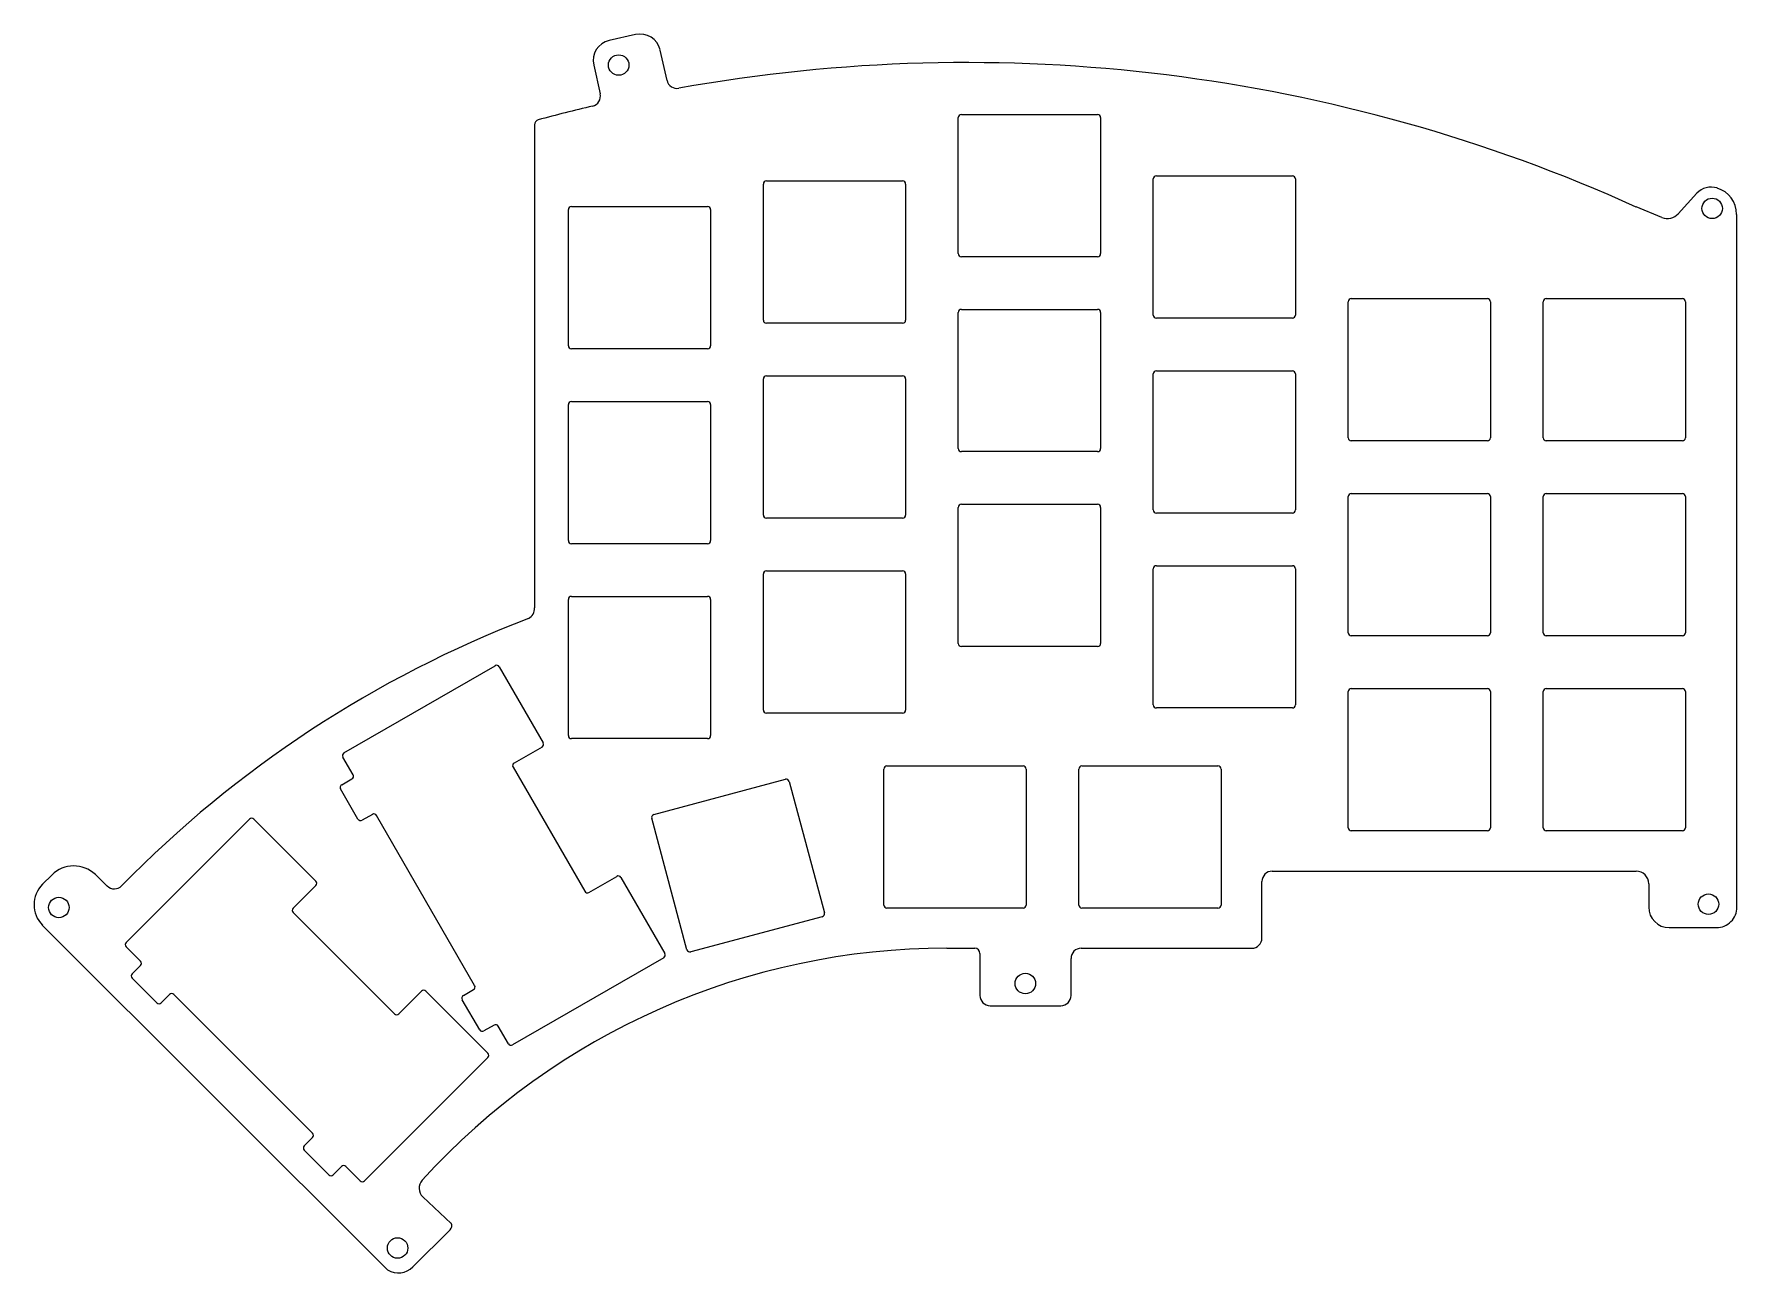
# Model space of a CAD drawing. Header units: millimetres. Extents: x -83 to 84, y -62 to 59.
import ezdxf

# ---------------------------------------------------------------- set-up
doc = ezdxf.new("R2010")
doc.units = ezdxf.units.MM
doc.layers.add('CUTOUTS', color=1, linetype='CONTINUOUS')
doc.layers.add('PERIMETER', color=5, linetype='CONTINUOUS')

msp = doc.modelspace()

# ---------------------------------------------------------------- linework, layer by layer
at = {"layer": 'CUTOUTS'}
for p, q in [((7.69, 37.63), (7.69, 50.93)), ((7.99, 51.23), (21.29, 51.23)), ((21.59, 50.93), (21.59, 37.63)), ((26.74, 31.63), (26.74, 44.93)), ((27.04, 45.23), (40.34, 45.23)), ((40.64, 44.93), (40.64, 31.63)), ((-11.36, 31.13), (-11.36, 44.43)), ((-11.06, 44.73), (2.24, 44.73)), ((2.54, 44.43), (2.54, 31.13)), ((-30.41, 28.63), (-30.41, 41.93)), ((-30.11, 42.23), (-16.81, 42.23)), ((-16.51, 41.93), (-16.51, 28.63)), ((21.29, 37.33), (7.99, 37.33)), ((7.69, 18.58), (7.69, 31.88)), ((7.99, 32.18), (21.29, 32.18)), ((21.59, 31.88), (21.59, 18.58)), ((45.79, 19.63), (45.79, 32.93)), ((46.09, 33.23), (59.39, 33.23)), ((59.69, 32.93), (59.69, 19.63)), ((64.84, 19.63), (64.84, 32.93)), ((65.14, 33.23), (78.44, 33.23)), ((78.74, 32.93), (78.74, 19.63)), ((2.24, 30.83), (-11.06, 30.83)), ((40.34, 31.33), (27.04, 31.33)), ((-16.81, 28.33), (-30.11, 28.33)), ((-11.36, 12.08), (-11.36, 25.38)), ((-11.06, 25.68), (2.24, 25.68)), ((2.54, 25.38), (2.54, 12.08)), ((26.74, 12.58), (26.74, 25.88)), ((27.04, 26.18), (40.34, 26.18)), ((40.64, 25.88), (40.64, 12.58)), ((-30.41, 9.58), (-30.41, 22.88)), ((-30.11, 23.18), (-16.81, 23.18)), ((-16.51, 22.88), (-16.51, 9.58)), ((59.39, 19.33), (46.09, 19.33)), ((78.44, 19.33), (65.14, 19.33)), ((21.29, 18.28), (7.99, 18.28)), ((45.79, 0.58), (45.79, 13.88)), ((46.09, 14.18), (59.39, 14.18)), ((59.69, 13.88), (59.69, 0.58)), ((64.84, 0.58), (64.84, 13.88)), ((65.14, 14.18), (78.44, 14.18)), ((78.74, 13.88), (78.74, 0.58)), ((2.24, 11.78), (-11.06, 11.78)), ((7.69, -0.47), (7.69, 12.83)), ((7.99, 13.13), (21.29, 13.13)), ((21.59, 12.83), (21.59, -0.47)), ((40.34, 12.28), (27.04, 12.28)), ((-16.81, 9.28), (-30.11, 9.28)), ((26.74, -6.47), (26.74, 6.83)), ((27.04, 7.13), (40.34, 7.13)), ((40.64, 6.83), (40.64, -6.47)), ((-11.36, -6.97), (-11.36, 6.33)), ((-11.06, 6.63), (2.24, 6.63)), ((2.54, 6.33), (2.54, -6.97)), ((-30.41, -9.47), (-30.41, 3.83)), ((-30.11, 4.13), (-16.81, 4.13)), ((-16.51, 3.83), (-16.51, -9.47)), ((59.39, 0.28), (46.09, 0.28)), ((78.44, 0.28), (65.14, 0.28)), ((21.29, -0.77), (7.99, -0.77)), ((-52.34, -11.16), (-37.57, -2.64)), ((-37.16, -2.75), (-32.88, -10.18)), ((46.09, -4.87), (59.39, -4.87)), ((65.14, -4.87), (78.44, -4.87)), ((45.79, -18.47), (45.79, -5.17)), ((59.69, -5.17), (59.69, -18.47)), ((64.84, -18.47), (64.84, -5.17)), ((78.74, -5.17), (78.74, -18.47)), ((2.24, -7.27), (-11.06, -7.27)), ((40.34, -6.77), (27.04, -6.77)), ((-16.81, -9.77), (-30.11, -9.77)), ((-51.45, -13.3), (-52.45, -11.57)), ((-32.99, -10.59), (-35.71, -12.16)), ((-35.82, -12.57), (-28.82, -24.69)), ((0.41, -26.04), (0.41, -12.74)), ((0.71, -12.44), (14.01, -12.44)), ((14.31, -12.74), (14.31, -26.04)), ((19.46, -26.04), (19.46, -12.74)), ((19.76, -12.44), (33.06, -12.44)), ((33.36, -12.74), (33.36, -26.04)), ((-50.97, -17.63), (-52.67, -14.69)), ((-52.56, -14.28), (-51.56, -13.71)), ((-22.06, -17.19), (-9.21, -13.74)), ((-8.84, -13.95), (-5.4, -26.8)), ((-73.62, -29.69), (-61.57, -17.63)), ((-61.14, -17.63), (-55.08, -23.69)), ((-49.56, -17.17), (-50.56, -17.74)), ((-39.57, -33.89), (-49.15, -17.28)), ((-18.83, -30.4), (-22.27, -17.55)), ((59.39, -18.77), (46.09, -18.77)), ((78.44, -18.77), (65.14, -18.77)), ((-28.41, -24.8), (-25.69, -23.23)), ((-55.08, -24.12), (-57.31, -26.34)), ((-25.28, -23.34), (-20.99, -30.77)), ((14.01, -26.34), (0.71, -26.34)), ((33.06, -26.34), (19.76, -26.34)), ((-57.31, -26.77), (-47.41, -36.67)), ((-5.61, -27.17), (-18.46, -30.61)), ((-72.22, -31.51), (-73.62, -30.11)), ((-21.1, -31.18), (-35.86, -39.7)), ((-73.03, -32.75), (-72.22, -31.94)), ((-70.63, -35.58), (-73.03, -33.18)), ((-69.39, -34.77), (-70.2, -35.58)), ((-55.41, -48.33), (-68.97, -34.77)), ((-46.98, -36.67), (-44.76, -34.44)), ((-44.33, -34.44), (-38.27, -40.5)), ((-40.67, -34.87), (-39.68, -34.3)), ((-39.08, -38.22), (-40.78, -35.28)), ((-37.68, -37.76), (-38.67, -38.33)), ((-36.27, -39.59), (-37.27, -37.87)), ((-38.27, -40.93), (-50.32, -52.98)), ((-56.22, -49.56), (-55.41, -48.75)), ((-53.82, -52.39), (-56.22, -49.99)), ((-52.58, -51.58), (-53.39, -52.39)), ((-50.75, -52.98), (-52.15, -51.58))]:
    msp.add_line(p, q, dxfattribs=at)
for centre in [(-25.5, 56.06), (81.35, 42.05), (80.99, -25.95), (-80.2, -26.27), (14.24, -33.7), (-47.1, -59.55)]:
    msp.add_circle(centre, 1, dxfattribs=at)
for centre, start, end in [((7.99, 50.93), 90, 180), ((21.29, 50.93), 0, 90), ((27.04, 44.93), 90, 180), ((40.34, 44.93), 0, 90), ((-11.06, 44.43), 90, 180), ((2.24, 44.43), 0, 90), ((-30.11, 41.93), 90, 180), ((-16.81, 41.93), 0, 90), ((7.99, 37.63), 180, 270), ((21.29, 37.63), 270, 360), ((7.99, 31.88), 90, 180), ((21.29, 31.88), 0, 90), ((27.04, 31.63), 180, 270), ((40.34, 31.63), -90, 0), ((46.09, 32.93), 90, 180), ((59.39, 32.93), 0, 90), ((65.14, 32.93), 90, 180), ((78.44, 32.93), 0, 90), ((-11.06, 31.13), 180, 270), ((2.24, 31.13), -90, 0), ((-30.11, 28.63), 180, 270), ((-16.81, 28.63), -90, 0), ((-11.06, 25.38), 90, 180), ((2.24, 25.38), 0, 90), ((27.04, 25.88), 90, 180), ((40.34, 25.88), 0, 90), ((-30.11, 22.88), 90, 180), ((-16.81, 22.88), 0, 90), ((7.99, 18.58), 180, 270), ((21.29, 18.58), -90, 0), ((46.09, 19.63), 180, 270), ((59.39, 19.63), 270, 360), ((65.14, 19.63), 180, 270), ((78.44, 19.63), -90, 0), ((46.09, 13.88), 90, 180), ((59.39, 13.88), 0, 90), ((65.14, 13.88), 90, 180), ((78.44, 13.88), 0, 90), ((-11.06, 12.08), 180, 270), ((2.24, 12.08), 270, 360), ((7.99, 12.83), 90, 180), ((21.29, 12.83), 0, 90), ((27.04, 12.58), 180, 270), ((40.34, 12.58), -90, 0), ((-30.11, 9.58), 180, 270), ((-16.81, 9.58), -90, 0), ((27.04, 6.83), 90, 180), ((40.34, 6.83), 0, 90), ((-11.06, 6.33), 90, 180), ((2.24, 6.33), 0, 90), ((-30.11, 3.83), 90, 180), ((-16.81, 3.83), 0, 90), ((46.09, 0.58), 180, 270), ((59.39, 0.58), 270, 360), ((65.14, 0.58), 180, 270), ((78.44, 0.58), -90, 0), ((7.99, -0.47), 180, 270), ((21.29, -0.47), -90, 0), ((-37.42, -2.9), 30, 120), ((46.09, -5.17), 90, 180), ((59.39, -5.17), 0, 90), ((65.14, -5.17), 90, 180), ((78.44, -5.17), 0, 90), ((27.04, -6.47), 180, 270), ((40.34, -6.47), -90, 0), ((-11.06, -6.97), 180, 270), ((2.24, -6.97), -90, 0), ((-30.11, -9.47), 180, 270), ((-16.81, -9.47), -90, 0), ((-52.19, -11.42), 120, 210), ((-33.14, -10.33), -60, 30), ((-51.71, -13.45), -60, 30), ((-35.56, -12.42), 120, 210), ((0.71, -12.74), 90, 180), ((14.01, -12.74), 0, 90), ((19.76, -12.74), 90, 180), ((33.06, -12.74), 0, 90), ((-52.41, -14.54), 120, 210), ((-9.13, -14.03), 15, 105), ((-61.36, -17.84), 45, 135), ((-50.71, -17.48), 210, 300), ((-49.41, -17.43), 30, 120), ((-21.98, -17.47), 105, 195), ((46.09, -18.47), 180, 270), ((59.39, -18.47), 270, 360), ((65.14, -18.47), 180, 270), ((78.44, -18.47), -90, 0), ((-25.54, -23.49), 30, 120), ((-55.29, -23.9), -45, 45), ((-28.56, -24.54), 210, 300), ((-57.09, -26.56), 135, 225), ((0.71, -26.04), 180, 270), ((14.01, -26.04), 270, 360), ((19.76, -26.04), 180, 270), ((33.06, -26.04), 270, 360), ((-5.69, -26.88), -75, 15), ((-73.41, -29.9), 135, 225), ((-72.43, -31.73), -45, 45), ((-21.25, -30.92), -60, 30), ((-18.54, -30.32), 195, 285), ((-72.82, -32.96), 135, 225), ((-69.18, -34.98), 45, 135), ((-44.54, -34.65), 45, 135), ((-40.52, -35.13), 120, 210), ((-39.83, -34.04), -60, 30), ((-70.41, -35.37), 225, 315), ((-47.2, -36.46), 225, 315), ((-38.82, -38.07), 210, 300), ((-37.53, -38.02), 30, 120), ((-36.01, -39.44), 210, 300), ((-38.48, -40.72), -45, 45), ((-56.01, -49.78), 135, 225), ((-55.62, -48.54), -45, 45), ((-52.37, -51.79), 45, 135), ((-53.6, -52.18), 225, 315), ((-50.54, -52.77), 225, 315)]:
    msp.add_arc(centre, 0.3, start, end, dxfattribs=at)
at = {"layer": 'PERIMETER'}
for p, q in [((-23.84, 59.04), (-26.44, 58.45)), ((-20.77, 54.56), (-21.45, 57.53)), ((-27.94, 56.06), (-27.31, 53.25)), ((-33.73, 50.22), (-33.73, 3.01)), ((79.84, 43.54), (78.03, 41.53)), ((76.44, 41.17), (73.94, 42.19)), ((83.75, -21.62), (83.75, 41.47)), ((83.77, -26.23), (83.75, -21.62)), ((-80.89, -23.1), (-81.79, -24)), ((-75.47, -24.17), (-76.63, -23.05)), ((38.36, -22.72), (73.92, -22.72)), ((37.36, -29.25), (37.36, -23.72)), ((75.15, -23.95), (75.15, -26.24)), ((-81.82, -28), (-48.08, -61.69)), ((77.15, -28.24), (81.77, -28.24)), ((6.58, -30.25), (9.29, -30.25)), ((9.8, -30.76), (9.8, -34.87)), ((18.7, -34.87), (18.7, -31.25)), ((19.7, -30.25), (36.36, -30.25)), ((10.8, -35.87), (17.7, -35.87)), ((-41.86, -57.14), (-44.64, -54.55)), ((-45.61, -61.4), (-41.97, -57.76))]:
    msp.add_line(p, q, dxfattribs=at)
for centre, radius, start, end in [((-25.99, 56.5), 2, 102.804, 192.804), ((-23.4, 57.09), 2, 12.804, 102.804), ((8.46, -102.64), 158.94, 65.6711, 100.1767), ((-19.8, 54.78), 1, 192.804, 280.1767), ((8.46, -102.64), 158.94, 103.2801, 105.2562), ((-28.28, 53.02), 1, -76.7199, 12.804), ((-33.23, 50.22), 0.5, 105.2562, 180), ((81.26, 42.12), 2.01, 73.5053, 135.1164), ((81.07, 41.48), 2.67, -0.3277, 73.5053), ((76.98, 42.48), 1.42, 247.897, 317.9672), ((5.58, -102.03), 111.39, 110.9886, 135.6435), ((-34.76, 2.91), 1.03, -64.4948, 5.8373), ((-78.74, -25.25), 3.04, 46.1524, 135), ((38.36, -23.72), 1, 90, 180), ((73.92, -23.95), 1.23, 0, 90), ((-79.77, -26.01), 2.85, 135, 224.1822), ((-74.78, -23.45), 0.998, 226.1524, 315.6435), ((77.15, -26.24), 2, 180, 270), ((81.77, -26.24), 2, -90, 0.3164), ((36.36, -29.25), 1, -90, 0), ((6.58, -99.59), 69.34, 90, 137.6942), ((9.29, -30.76), 0.508, 0, 90), ((19.7, -31.25), 1, 90, 180), ((10.8, -34.87), 1, 180, 270), ((17.7, -34.87), 1, -90, 0), ((-43.84, -53.7), 1.16, 137.6942, 226.9839), ((-42.36, -57.37), 0.551, -45, 25.2544), ((-47.02, -59.99), 2, 238.18, 315)]:
    msp.add_arc(centre, radius, start, end, dxfattribs=at)

doc.saveas('drawing.dxf')
